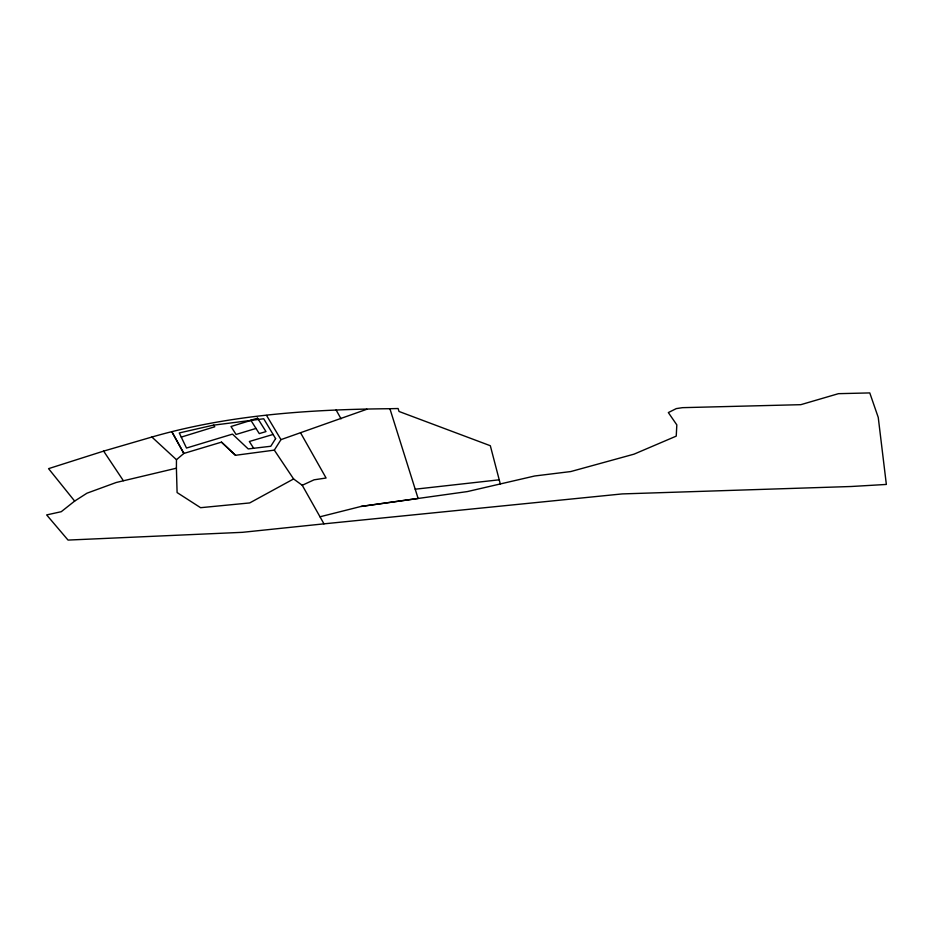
<?xml version="1.0" encoding="UTF-8"?>
<svg xmlns="http://www.w3.org/2000/svg" width="933" height="933" viewBox="0 0 933 933"><rect width="100%" height="100%" fill="white"/><g stroke="black" fill="none" stroke-linecap="round" stroke-linejoin="round"><path stroke-width="1.4" d="M176.407 468.203L176.465 459.701L151.881 437.041L103.633 451.106L48.563 468.646L74.652 501.079L86.967 493.195L116.228 482.489L176.407 468.203L177.095 492.566L200.595 507.692L249.706 502.934L293.592 478.956L302.245 485.277L323.973 523.845L622.194 493.919L851.223 486.501L886.35 484.437L878.245 417.413L869.778 392.921L838.464 393.668L800.817 404.677L682.513 407.663L676.273 408.607L668.343 412.573L676.822 424.888L676.238 436.131L634.02 454.161L570.786 471.55L534.714 475.982L467.386 491.574L361.106 506.432L319.996 516.789M176.465 459.701L183.859 453.438L221.483 442.149L235.501 455.292L274.314 450.126L280.973 439.63L366.879 409.249M74.652 501.079L61.251 511.704L46.65 514.923L68.039 540.079L242.452 532.323L323.973 523.845M302.245 485.277L314.059 479.819L326.084 478.011L300.519 432.714M181.259 437.099L214.765 426.766L213.715 425.145M250.942 420.398L230.987 426.509L236.072 434.463L256.015 428.434M151.881 437.041C228.993 414.753 309.954 409.447 389.901 408.712L398.111 408.526L399.032 411.476L490.326 445.729L500.31 483.994M273.101 434.44L249.344 441.507L253.671 448.283M361.106 506.432L418.112 498.455L389.901 408.712M499.213 479.807L415.208 489.195M221.483 442.114L235.501 455.292M274.314 450.126L293.592 478.956M103.633 451.106L123.354 480.693M266.558 415.453L280.973 439.63M336.09 409.96L341.046 418.812M183.859 453.45L171.812 431.664L183.859 453.438M275.608 438.627L270.792 446.266L248.213 448.925L232.492 434.113L186.495 448.05L179.276 432.947L212.969 425.238L263.724 418.777L275.608 438.627M257.566 418.171L250.837 420.235L259.269 433.6L265.987 431.594L257.566 418.171"/></g></svg>
